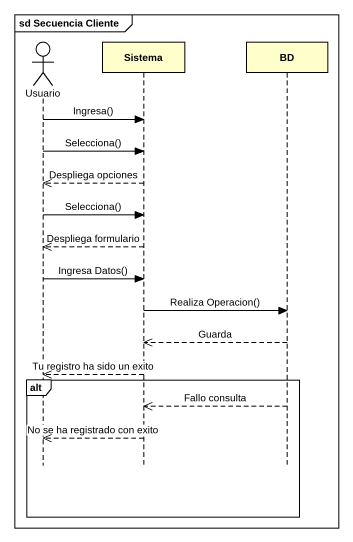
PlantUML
@startuml
mainframe sd Secuencia Cliente
hide footbox
actor Usuario
participant Sistema
participant BD

Usuario -> Sistema : Ingresa()
Usuario -> Sistema : Selecciona()
Sistema -->> Usuario : Despliega opciones
Usuario -> Sistema : Selecciona()
Sistema -->> Usuario : Despliega formulario
Usuario -> Sistema : Ingresa Datos()
Sistema -> BD : Realiza Operacion()
BD -->> Sistema : Guarda
Sistema -->> Usuario : Tu registro ha sido un exito
alt
  BD -->> Sistema : Fallo consulta
  Sistema -->> Usuario : No se ha registrado con exito
end
@enduml
